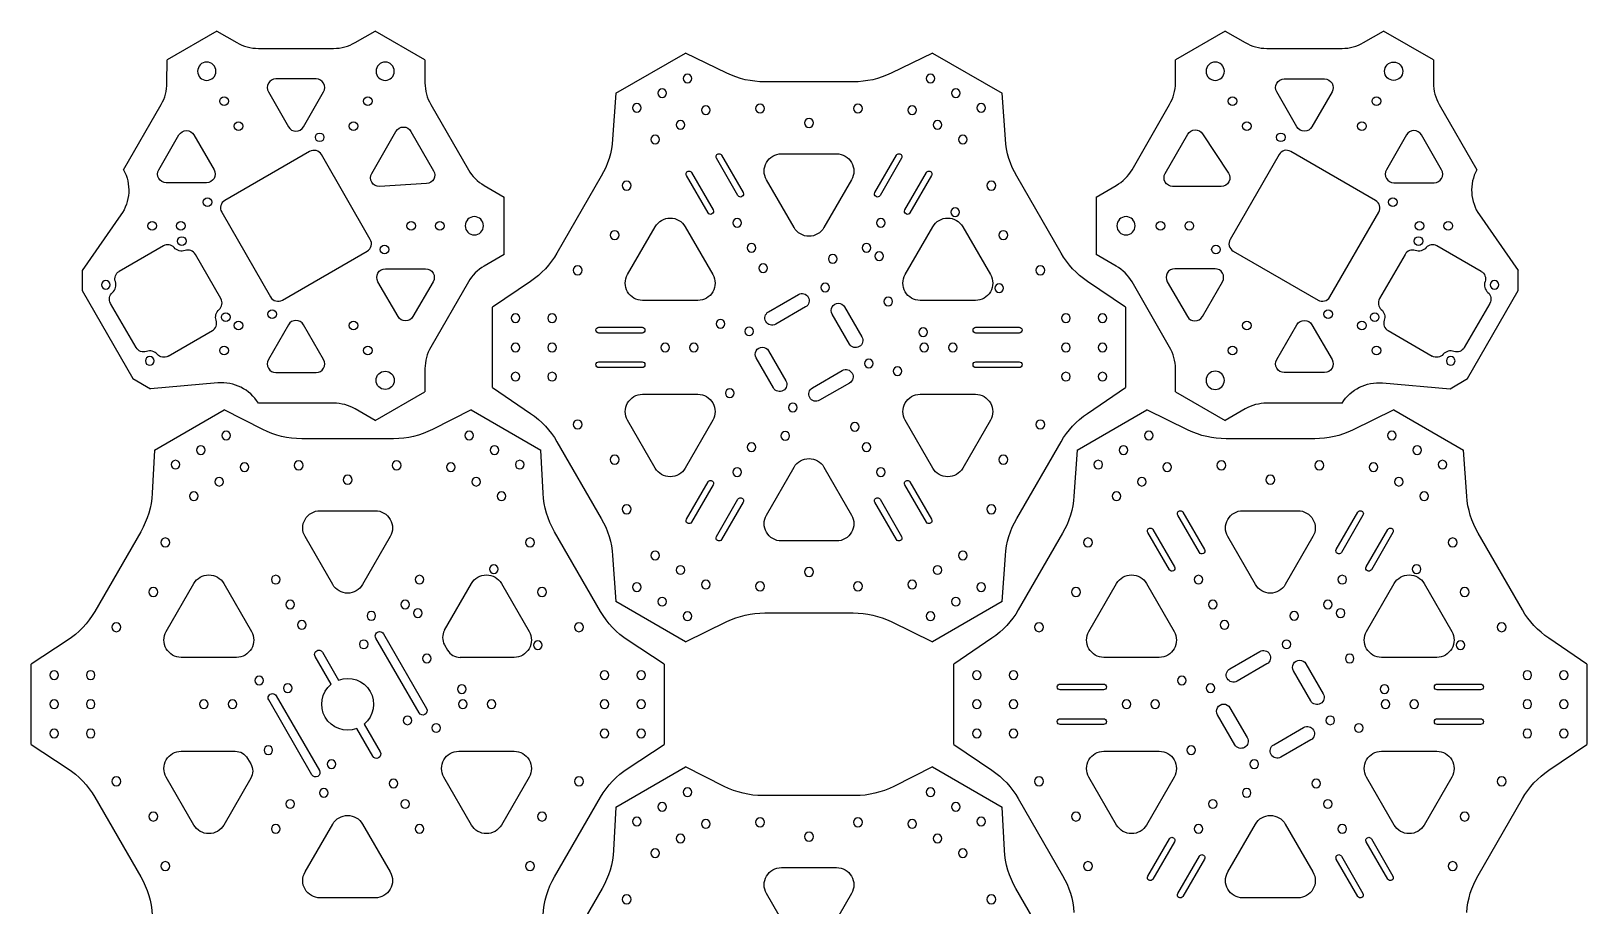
# Model space of a CAD drawing. Extents: x 8 to 603, y 6 to 603.
# Drawn here: x 35 to 576, y 299 to 603 of the extents above; entities that cross this region are included whole.
import ezdxf

# ---------------------------------------------------------------- set-up
doc = ezdxf.new("R2010")
doc.units = 0
doc.layers.add('1', color=7, linetype='CONTINUOUS')

msp = doc.modelspace()

# ---------------------------------------------------------------- linework, layer by layer
at = {"layer": '1', "color": 163, "linetype": 'CONTINUOUS'}
for p, q in [((99.917768, 603.25), (82.59726, 593.25)), ((99.917768, 603.25), (106.848637, 599.254621)), ((147.986899, 599.254621), (154.917768, 603.25)), ((172.238276, 593.25), (154.917768, 603.25)), ((450.376252, 603.25), (433.055744, 593.25)), ((450.376252, 603.25), (457.307121, 599.254621)), ((498.445383, 599.254621), (505.376252, 603.25)), ((522.69676, 593.25), (505.376252, 603.25)), ((114.339973, 597.25), (140.495563, 597.25)), ((238.607438, 581.645962), (262.804188, 595.615962)), ((277.197645, 588.62823), (262.804188, 595.615962)), ((348.607438, 595.615962), (334.213981, 588.62823)), ((348.607438, 595.615962), (372.804188, 581.645962)), ((464.798457, 597.25), (490.954047, 597.25)), ((82.591925, 585.250002), (82.59726, 593.25)), ((172.238276, 593.25), (172.24361, 585.250002)), ((433.05041, 585.250002), (433.055744, 593.25)), ((522.69676, 593.25), (522.702095, 585.250002)), ((134.417768, 586.618603), (120.417768, 586.618603)), ((321.111984, 585.615962), (290.299642, 585.615962)), ((470.876252, 586.618603), (484.876252, 586.618603)), ((117.819692, 582.118603), (124.819692, 569.994247)), ((130.015844, 569.994247), (137.015844, 582.118603)), ((238.607438, 581.645962), (237.462263, 565.686997)), ((373.949363, 565.686997), (372.804188, 581.645962)), ((475.278176, 569.994247), (468.278176, 582.118603)), ((487.474328, 582.118603), (480.474328, 569.994247)), ((67.504515, 555.108599), (80.58231, 577.760004)), ((174.253226, 577.760004), (187.331021, 555.108599)), ((417.962999, 555.108599), (431.040794, 577.760004)), ((524.71171, 577.760004), (537.789505, 555.108599)), ((153.723849, 553.806427), (162.167221, 568.430777)), ((167.363376, 568.430781), (175.252668, 554.766125)), ((79.750472, 555.056425), (86.750472, 567.180781)), ((91.946625, 567.180781), (98.946625, 555.056425)), ((429.487269, 553.806425), (437.376562, 567.471081)), ((442.480255, 567.620895), (451.477709, 553.956245)), ((513.347395, 567.180781), (506.347395, 555.056425)), ((525.543548, 555.056425), (518.543548, 567.180781)), ((132.1402, 561.439111), (102.695336, 544.439111)), ((153.238276, 530.896171), (136.238276, 560.341035)), ((281.02794, 546.111498), (273.52794, 559.101879)), ((275.287704, 560.117879), (282.787704, 547.127498)), ((296.098118, 560.615962), (315.313508, 560.615962)), ((328.623922, 547.127498), (336.123922, 560.117879)), ((337.883686, 559.101879), (330.383686, 546.111498)), ((469.055744, 560.341035), (452.055744, 530.896171)), ((502.598684, 544.439111), (473.15382, 561.439111)), ((233.519965, 552.8342), (218.113794, 526.14993)), ((270.607922, 540.095498), (263.107922, 553.085879)), ((264.867686, 554.101879), (272.367686, 541.111498)), ((300.509661, 534.974946), (290.901965, 551.615962)), ((320.509661, 551.615962), (310.901965, 534.974946)), ((339.04394, 541.111498), (346.54394, 554.101879)), ((348.303704, 553.085879), (340.803704, 540.095498)), ((393.297832, 526.14993), (377.891661, 552.8342)), ((96.348548, 550.556425), (82.348548, 550.556425)), ((172.830565, 550.27129), (156.497904, 549.311591)), ((192.812742, 549.623222), (199.738276, 545.618603)), ((405.555744, 545.618603), (412.481279, 549.623222)), ((448.972094, 549.306425), (432.085349, 549.306425)), ((508.945472, 550.556425), (522.945472, 550.556425)), ((199.738276, 525.618603), (199.738276, 545.618603)), ((405.555744, 545.618603), (405.555744, 525.618603)), ((66.593648, 539.395738), (53.09726, 520.093517)), ((101.59726, 540.341035), (118.59726, 510.896171)), ((242.663667, 518.671557), (252.271362, 535.312573)), ((262.663667, 535.312573), (272.271362, 518.671557)), ((339.140264, 518.671557), (348.747959, 535.312573)), ((359.140264, 535.312573), (368.747959, 518.671557)), ((486.69676, 510.896171), (503.69676, 540.341035)), ((538.700372, 539.395738), (552.19676, 520.093517)), ((81.350733, 528.651697), (65.985148, 519.780372)), ((101.326035, 510.31081), (92.45471, 525.676395)), ((122.695336, 509.798095), (152.1402, 526.798095)), ((199.738276, 525.618603), (192.812742, 521.613984)), ((412.481279, 521.613984), (405.555744, 525.618603)), ((453.15382, 526.798095), (482.598684, 509.798095)), ((512.83931, 525.676395), (503.967985, 510.31081)), ((539.308872, 519.780372), (523.943287, 528.651697)), ((53.09726, 520.093517), (53.09726, 513.082704)), ((158.486987, 520.680781), (172.486987, 520.680781)), ((446.807033, 520.680781), (432.807033, 520.680781)), ((552.19676, 513.082704), (552.19676, 520.093517)), ((162.888911, 504.056425), (155.888911, 516.180781)), ((175.085063, 516.180781), (168.085063, 504.056425)), ((187.331021, 516.128607), (174.253226, 493.477202)), ((208.954095, 516.309401), (195.705813, 507.338168)), ((415.705813, 507.338168), (402.457531, 516.309401)), ((431.040794, 493.477202), (417.962999, 516.128607)), ((430.208957, 516.180781), (437.208957, 504.056425)), ((442.405109, 504.056425), (449.405109, 516.180781)), ((53.09726, 513.082704), (70.740853, 482.523104)), ((71.881171, 493.31081), (63.009846, 508.676395)), ((267.07521, 509.671557), (247.85982, 509.671557)), ((291.634661, 505.740119), (302.026965, 511.740119)), ((363.551806, 509.671557), (344.336416, 509.671557)), ((542.284174, 508.676395), (533.412849, 493.31081)), ((534.553167, 482.523104), (552.19676, 513.082704)), ((195.705813, 479.398168), (195.705813, 507.338168)), ((304.526965, 507.409992), (294.134661, 501.409992)), ((319.747637, 494.547015), (313.747637, 504.93932)), ((318.077764, 507.43932), (324.077764, 497.047015)), ((415.705813, 507.338168), (415.705813, 479.398168)), ((82.985148, 490.335509), (98.350733, 499.206833)), ((124.819692, 501.242958), (117.819692, 489.118603)), ((137.015844, 489.118603), (130.015844, 501.242958)), ((232.689813, 500.400168), (247.689813, 500.400168)), ((247.689813, 498.368168), (232.689813, 498.368168)), ((363.721813, 500.400168), (378.721813, 500.400168)), ((378.721813, 498.368168), (363.721813, 498.368168)), ((468.278176, 489.118603), (475.278176, 501.242958)), ((480.474328, 501.242958), (487.474328, 489.118603)), ((506.943287, 499.206833), (522.308872, 490.335509)), ((291.663989, 492.18932), (297.663989, 481.797015)), ((232.689813, 488.368168), (247.689813, 488.368168)), ((293.333862, 479.297015), (287.333862, 489.68932)), ((363.721813, 488.368168), (378.721813, 488.368168)), ((70.740853, 482.523104), (76.812395, 479.017698)), ((120.417768, 484.618603), (134.417768, 484.618603)), ((172.24361, 485.987204), (172.238276, 477.987206)), ((247.689813, 486.336168), (232.689813, 486.336168)), ((306.884661, 479.326344), (317.276965, 485.326344)), ((378.721813, 486.336168), (363.721813, 486.336168)), ((433.055744, 477.987206), (433.05041, 485.987204)), ((484.876252, 484.618603), (470.876252, 484.618603)), ((528.481625, 479.017698), (534.553167, 482.523104)), ((100.276803, 481.054802), (76.812395, 479.017698)), ((154.917768, 467.987206), (172.238276, 477.987206)), ((195.705813, 479.398168), (208.954095, 470.426934)), ((247.85982, 477.064779), (267.07521, 477.064779)), ((319.776965, 480.996217), (309.384661, 474.996217)), ((344.336416, 477.064779), (363.551806, 477.064779)), ((402.457531, 470.426934), (415.705813, 479.398168)), ((433.055744, 477.987206), (450.376252, 467.987206)), ((505.017217, 481.054802), (528.481625, 479.017698)), ((78.27389, 457.657206), (102.47064, 471.627206)), ((115.855805, 464.856876), (102.47064, 471.627206)), ((140.495563, 473.987206), (114.339973, 473.987206)), ((154.917768, 467.987206), (147.986899, 471.982585)), ((188.27389, 471.627206), (174.888725, 464.856876)), ((188.27389, 471.627206), (212.47064, 457.657206)), ((398.940986, 457.657206), (423.137736, 471.627206)), ((437.531193, 464.639474), (423.137736, 471.627206)), ((457.307121, 471.982585), (450.376252, 467.987206)), ((490.954047, 473.987206), (464.798457, 473.987206)), ((508.940986, 471.627206), (494.547529, 464.639474)), ((508.940986, 471.627206), (533.137736, 457.657206)), ((252.271362, 451.423763), (242.663667, 468.064779)), ((272.271362, 468.064779), (262.663667, 451.423763)), ((348.747959, 451.423763), (339.140264, 468.064779)), ((368.747959, 468.064779), (359.140264, 451.423763)), ((161.348066, 461.627206), (129.396464, 461.627206)), ((218.113794, 460.586406), (233.519965, 433.902135)), ((377.891661, 433.902135), (393.297832, 460.586406)), ((481.445532, 461.627206), (450.63319, 461.627206)), ((78.27389, 457.657206), (77.444585, 442.680148)), ((213.299945, 442.680148), (212.47064, 457.657206)), ((398.940986, 457.657206), (397.795811, 441.69824)), ((534.282911, 441.69824), (533.137736, 457.657206)), ((290.901965, 435.120373), (300.509661, 451.76139)), ((310.901965, 451.76139), (320.509661, 435.120373)), ((263.107922, 433.650457), (270.607922, 446.640838)), ((272.367686, 445.624838), (264.867686, 432.634457)), ((346.54394, 432.634457), (339.04394, 445.624838)), ((340.803704, 446.640838), (348.303704, 433.650457)), ((273.52794, 427.634457), (281.02794, 440.624838)), ((282.787704, 439.608838), (275.287704, 426.618457)), ((336.123922, 426.618457), (328.623922, 439.608838)), ((330.383686, 440.624838), (337.883686, 427.634457)), ((135.76457, 436.627206), (154.97996, 436.627206)), ((441.361488, 422.122741), (433.861488, 435.113122)), ((435.621252, 436.129122), (443.121252, 423.138741)), ((456.431666, 436.627206), (475.647056, 436.627206)), ((488.95747, 423.138741), (496.45747, 436.129122)), ((498.217234, 435.113122), (490.717234, 422.122741)), ((73.471232, 429.338758), (57.495431, 401.667859)), ((140.176113, 410.986189), (130.568418, 427.627206)), ((160.176113, 427.627206), (150.568418, 410.986189)), ((233.249099, 401.667859), (217.273298, 429.338758)), ((393.853513, 428.845444), (378.447342, 402.161173)), ((430.94147, 416.106741), (423.44147, 429.097122)), ((425.201234, 430.113122), (432.701234, 417.122741)), ((460.843208, 410.986189), (451.235513, 427.627206)), ((480.843208, 427.627206), (471.235513, 410.986189)), ((499.377488, 417.122741), (506.877488, 430.113122)), ((508.637252, 429.097122), (501.137252, 416.106741)), ((553.63138, 402.161173), (538.225209, 428.845444)), ((315.313508, 426.120373), (296.098118, 426.120373)), ((237.462263, 421.049339), (238.607438, 405.090373)), ((372.804188, 405.090373), (373.949363, 421.049339)), ((82.330119, 394.6828), (91.937814, 411.323816)), ((102.330119, 411.323816), (111.937814, 394.6828)), ((179.033742, 395.076022), (188.414411, 411.323816)), ((198.806716, 411.323816), (208.414411, 394.6828)), ((402.997215, 394.6828), (412.60491, 411.323816)), ((422.997215, 411.323816), (432.60491, 394.6828)), ((499.473812, 394.6828), (509.081507, 411.323816)), ((519.473812, 411.323816), (529.081507, 394.6828)), ((262.804188, 391.120373), (238.607438, 405.090373)), ((290.299642, 401.120373), (321.111984, 401.120373)), ((372.804188, 405.090373), (348.607438, 391.120373)), ((262.804188, 391.120373), (277.197645, 398.108105)), ((334.213981, 398.108105), (348.607438, 391.120373)), ((47.928125, 391.556139), (35.372265, 383.349411)), ((170.192773, 366.38903), (155.192773, 392.369792)), ((157.790849, 393.869792), (172.790849, 367.88903)), ((179.033742, 390.076022), (180.126795, 388.1828)), ((255.372265, 383.349411), (242.816405, 391.556139)), ((369.287643, 392.320645), (356.039361, 383.349411)), ((576.039361, 383.349411), (562.791079, 392.320645)), ((106.741662, 385.6828), (87.526272, 385.6828)), ((139.636167, 376.314624), (134.073227, 385.949919)), ((136.671303, 387.449919), (142.234243, 377.814624)), ((203.218259, 385.6828), (184.456922, 385.6828)), ((427.408758, 385.6828), (408.193367, 385.6828)), ((451.968208, 381.751362), (462.360513, 387.751362)), ((523.885354, 385.6828), (504.669964, 385.6828)), ((35.372265, 355.409411), (35.372265, 383.349411)), ((255.372265, 383.349411), (255.372265, 355.409411)), ((356.039361, 355.409411), (356.039361, 383.349411)), ((464.860513, 383.421235), (454.468208, 377.421235)), ((480.081185, 370.558259), (474.081185, 380.950564)), ((478.411312, 383.450564), (484.411312, 373.058259)), ((576.039361, 383.349411), (576.039361, 355.409411)), ((393.023361, 376.411411), (408.023361, 376.411411)), ((408.023361, 374.379411), (393.023361, 374.379411)), ((524.055361, 376.411411), (539.055361, 376.411411)), ((539.055361, 374.379411), (524.055361, 374.379411)), ((132.953681, 344.88903), (117.953681, 370.869792)), ((120.551757, 372.369792), (135.551757, 346.38903)), ((451.997537, 368.200564), (457.997537, 357.808259)), ((151.108363, 362.444198), (156.671303, 352.808903)), ((393.023361, 364.379411), (408.023361, 364.379411)), ((408.023361, 362.347411), (393.023361, 362.347411)), ((453.66741, 355.308259), (447.66741, 365.700564)), ((524.055361, 364.379411), (539.055361, 364.379411)), ((539.055361, 362.347411), (524.055361, 362.347411)), ((154.073227, 351.308903), (148.510287, 360.944198)), ((467.218208, 355.337587), (477.610513, 361.337587)), ((480.110513, 357.00746), (469.718208, 351.00746)), ((35.372265, 355.409411), (47.928125, 347.202683)), ((87.526272, 353.076022), (106.287609, 353.076022)), ((184.002868, 353.076022), (203.218259, 353.076022)), ((242.816405, 347.202683), (255.372265, 355.409411)), ((356.039361, 355.409411), (369.287643, 346.438178)), ((408.193367, 353.076022), (427.408758, 353.076022)), ((504.669964, 353.076022), (523.885354, 353.076022)), ((562.791079, 346.438178), (576.039361, 355.409411)), ((110.617736, 350.576022), (111.710788, 348.6828)), ((238.607438, 333.668449), (262.804188, 347.638449)), ((276.189353, 340.868119), (262.804188, 347.638449)), ((348.607438, 347.638449), (335.222273, 340.868119)), ((348.607438, 347.638449), (372.804188, 333.668449)), ((91.937814, 327.435006), (82.330119, 344.076022)), ((111.710788, 343.6828), (102.330119, 327.435006)), ((188.414411, 327.435006), (178.806716, 344.076022)), ((208.414411, 344.076022), (198.806716, 327.435006)), ((412.60491, 327.435006), (402.997215, 344.076022)), ((432.60491, 344.076022), (422.997215, 327.435006)), ((509.081507, 327.435006), (499.473812, 344.076022)), ((529.081507, 344.076022), (519.473812, 327.435006)), ((57.495431, 337.090964), (73.471232, 309.420064)), ((217.273298, 309.420064), (233.249099, 337.090964)), ((321.681614, 337.638449), (289.730012, 337.638449)), ((378.447342, 336.597649), (393.853513, 309.913379)), ((538.225209, 309.913379), (553.63138, 336.597649)), ((238.607438, 333.668449), (237.778133, 318.691391)), ((373.633493, 318.691391), (372.804188, 333.668449)), ((130.568418, 311.131617), (140.176113, 327.772633)), ((150.568418, 327.772633), (160.176113, 311.131617)), ((451.235513, 311.131617), (460.843208, 327.772633)), ((471.235513, 327.772633), (480.843208, 311.131617)), ((423.44147, 309.6617), (430.94147, 322.652081)), ((432.701234, 321.636081), (425.201234, 308.6457)), ((506.877488, 308.6457), (499.377488, 321.636081)), ((501.137252, 322.652081), (508.637252, 309.6617)), ((433.861488, 303.6457), (441.361488, 316.636081)), ((443.121252, 315.620081), (435.621252, 302.6297)), ((496.45747, 302.6297), (488.95747, 315.620081)), ((490.717234, 316.636081), (498.217234, 303.6457)), ((296.098118, 312.638449), (315.313508, 312.638449)), ((233.80478, 305.350001), (217.828979, 277.679102)), ((300.509661, 286.997433), (290.901965, 303.638449)), ((320.509661, 303.638449), (310.901965, 286.997433)), ((393.582647, 277.679102), (377.606846, 305.350001)), ((154.97996, 302.131617), (135.76457, 302.131617)), ((475.647056, 302.131617), (456.431666, 302.131617))]:
    msp.add_line(p, q, dxfattribs=at)
at = {"layer": '1', "color": 163, "linetype": 'CONTINUOUS', "extrusion": (0, 0, -1)}
for centre, radius in [((-96.417768, 589.312178), 3.175), ((-158.417768, 589.312178), 3.175), ((-446.876252, 589.312178), 3.175), ((-263.504631, 586.782759), 1.5), ((-347.906995, 586.782759), 1.5), ((-254.705813, 581.702759), 1.5), ((-356.705813, 581.702759), 1.5), ((-245.906995, 576.622759), 1.5), ((-269.854631, 575.784236), 1.5), ((-288.705813, 576.368168), 1.55), ((-322.705813, 576.368168), 1.55), ((-341.556995, 575.784236), 1.5), ((-365.504631, 576.622759), 1.5), ((-261.055813, 570.704236), 1.5), ((-305.705813, 571.368168), 1.55), ((-350.355813, 570.704236), 1.5), ((-252.256995, 565.624236), 1.5), ((-359.154631, 565.624236), 1.5), ((-242.325704, 549.5906), 1.55), ((-369.085922, 549.5906), 1.55), ((-356.537528, 540.325055), 1.5), ((-189.417768, 535.618603), 3.175), ((-280.705813, 536.669438), 1.5), ((-330.705813, 536.669438), 1.5), ((-415.876252, 535.618603), 3.175), ((-238.155831, 532.368168), 1.55), ((-373.255794, 532.368168), 1.55), ((-285.705813, 528.009184), 1.5), ((-313.941385, 524.103739), 1.5), ((-325.705813, 528.009184), 1.5), ((-330.123753, 525.075055), 1.5), ((-225.325704, 520.145736), 1.55), ((-289.79591, 520.924927), 1.5), ((-386.085922, 520.145736), 1.55), ((-61.336053, 515.07549), 1.5), ((-311.2877, 514.200055), 1.5), ((-371.787528, 513.91128), 1.5), ((-543.957967, 515.07549), 1.5), ((-333.262573, 509.27807), 1.5), ((-203.705813, 503.528168), 1.5), ((-216.405813, 503.528168), 1.5), ((-274.970241, 501.603739), 1.5), ((-395.005813, 503.528168), 1.5), ((-407.705813, 503.528168), 1.5), ((-284.873926, 498.950055), 1.5), ((-345.373753, 498.66128), 1.5), ((-203.705813, 493.368168), 1.5), ((-216.405813, 493.368168), 1.5), ((-255.705813, 493.368168), 1.5), ((-265.705813, 493.368168), 1.5), ((-345.705813, 493.368168), 1.5), ((-355.705813, 493.368168), 1.5), ((-395.005813, 493.368168), 1.5), ((-407.705813, 493.368168), 1.5), ((-76.586053, 488.661715), 1.5), ((-326.5377, 487.78628), 1.5), ((-336.441385, 485.132596), 1.5), ((-528.707967, 488.661715), 1.5), ((-203.705813, 483.208168), 1.5), ((-216.405813, 483.208168), 1.5), ((-395.005813, 483.208168), 1.5), ((-407.705813, 483.208168), 1.5), ((-446.876252, 481.925028), 3.175), ((-278.149053, 477.458265), 1.5), ((-300.123926, 472.53628), 1.5), ((-225.325704, 466.5906), 1.55), ((-321.615716, 465.811408), 1.5), ((-386.085922, 466.5906), 1.55), ((-103.171083, 462.794002), 1.5), ((-187.573447, 462.794002), 1.5), ((-285.705813, 458.727152), 1.5), ((-297.470241, 462.632596), 1.5), ((-325.705813, 458.727152), 1.5), ((-423.838179, 462.794002), 1.5), ((-508.240543, 462.794002), 1.5), ((-94.372265, 457.714002), 1.5), ((-196.372265, 457.714002), 1.5), ((-238.155831, 454.368168), 1.55), ((-373.255794, 454.368168), 1.55), ((-415.039361, 457.714002), 1.5), ((-517.039361, 457.714002), 1.5), ((-85.573447, 452.634002), 1.5), ((-109.521083, 451.79548), 1.5), ((-128.372265, 452.379411), 1.55), ((-145.372265, 447.379411), 1.55), ((-162.372265, 452.379411), 1.55), ((-181.223447, 451.79548), 1.5), ((-205.171083, 452.634002), 1.5), ((-280.705813, 450.066898), 1.5), ((-330.705813, 450.066898), 1.5), ((-406.240543, 452.634002), 1.5), ((-430.188179, 451.79548), 1.5), ((-449.039361, 452.379411), 1.55), ((-466.039361, 447.379411), 1.55), ((-483.039361, 452.379411), 1.55), ((-501.890543, 451.79548), 1.5), ((-525.838179, 452.634002), 1.5), ((-100.722265, 446.71548), 1.5), ((-190.022265, 446.71548), 1.5), ((-421.389361, 446.71548), 1.5), ((-510.689361, 446.71548), 1.5), ((-91.923447, 441.63548), 1.5), ((-198.821083, 441.63548), 1.5), ((-242.325704, 437.145736), 1.55), ((-369.085922, 437.145736), 1.55), ((-412.590543, 441.63548), 1.5), ((-519.488179, 441.63548), 1.5), ((-81.992157, 425.601843), 1.55), ((-208.752374, 425.601843), 1.55), ((-402.659252, 425.601843), 1.55), ((-529.419469, 425.601843), 1.55), ((-252.256995, 421.112099), 1.5), ((-359.154631, 421.112099), 1.5), ((-196.20398, 416.336299), 1.5), ((-261.055813, 416.032099), 1.5), ((-305.705813, 415.368168), 1.55), ((-350.355813, 416.032099), 1.5), ((-516.871076, 416.336299), 1.5), ((-120.372265, 412.680681), 1.5), ((-170.372265, 412.680681), 1.5), ((-245.906995, 410.113577), 1.5), ((-269.854631, 410.952099), 1.5), ((-288.705813, 410.368168), 1.55), ((-322.705813, 410.368168), 1.55), ((-341.556995, 410.952099), 1.5), ((-365.504631, 410.113577), 1.5), ((-441.039361, 412.680681), 1.5), ((-491.039361, 412.680681), 1.5), ((-77.822284, 408.379411), 1.55), ((-125.372265, 404.020427), 1.5), ((-165.372265, 404.020427), 1.5), ((-212.922247, 408.379411), 1.55), ((-254.705813, 405.033577), 1.5), ((-356.705813, 405.033577), 1.5), ((-398.489379, 408.379411), 1.55), ((-446.039361, 404.020427), 1.5), ((-486.039361, 404.020427), 1.5), ((-533.589342, 408.379411), 1.55), ((-153.607837, 400.114983), 1.5), ((-169.790205, 401.086299), 1.5), ((-263.504631, 399.953577), 1.5), ((-347.906995, 399.953577), 1.5), ((-474.274932, 400.114983), 1.5), ((-490.457301, 401.086299), 1.5), ((-64.992157, 396.156979), 1.55), ((-129.462363, 396.936171), 1.5), ((-225.752374, 396.156979), 1.55), ((-385.659252, 396.156979), 1.55), ((-450.129458, 396.936171), 1.5), ((-546.419469, 396.156979), 1.55), ((-150.954152, 390.211299), 1.5), ((-211.45398, 389.922524), 1.5), ((-471.621248, 390.211299), 1.5), ((-532.121076, 389.922524), 1.5), ((-172.929025, 385.289314), 1.5), ((-493.596121, 385.289314), 1.5), ((-43.372265, 379.539411), 1.5), ((-56.072265, 379.539411), 1.5), ((-114.636694, 377.614983), 1.5), ((-234.672265, 379.539411), 1.5), ((-247.372265, 379.539411), 1.5), ((-364.039361, 379.539411), 1.5), ((-376.739361, 379.539411), 1.5), ((-435.303789, 377.614983), 1.5), ((-555.339361, 379.539411), 1.5), ((-568.039361, 379.539411), 1.5), ((-124.540378, 374.961299), 1.5), ((-185.040205, 374.672524), 1.5), ((-445.207473, 374.961299), 1.5), ((-505.707301, 374.672524), 1.5), ((-43.372265, 369.379411), 1.5), ((-56.072265, 369.379411), 1.5), ((-95.372265, 369.379411), 1.5), ((-105.372265, 369.379411), 1.5), ((-185.372265, 369.379411), 1.5), ((-195.372265, 369.379411), 1.5), ((-234.672265, 369.379411), 1.5), ((-247.372265, 369.379411), 1.5), ((-364.039361, 369.379411), 1.5), ((-376.739361, 369.379411), 1.5), ((-416.039361, 369.379411), 1.5), ((-426.039361, 369.379411), 1.5), ((-506.039361, 369.379411), 1.5), ((-516.039361, 369.379411), 1.5), ((-555.339361, 369.379411), 1.5), ((-568.039361, 369.379411), 1.5), ((-166.204152, 363.797524), 1.5), ((-176.107837, 361.14384), 1.5), ((-486.871248, 363.797524), 1.5), ((-496.774932, 361.14384), 1.5), ((-43.372265, 359.219411), 1.5), ((-56.072265, 359.219411), 1.5), ((-234.672265, 359.219411), 1.5), ((-247.372265, 359.219411), 1.5), ((-364.039361, 359.219411), 1.5), ((-376.739361, 359.219411), 1.5), ((-555.339361, 359.219411), 1.5), ((-568.039361, 359.219411), 1.5), ((-117.815505, 353.469509), 1.5), ((-438.482601, 353.469509), 1.5), ((-139.790378, 348.547524), 1.5), ((-460.457473, 348.547524), 1.5), ((-64.992157, 342.601843), 1.55), ((-161.282168, 341.822652), 1.5), ((-225.752374, 342.601843), 1.55), ((-385.659252, 342.601843), 1.55), ((-481.949263, 341.822652), 1.5), ((-546.419469, 342.601843), 1.55), ((-125.372265, 334.738395), 1.5), ((-137.136694, 338.64384), 1.5), ((-165.372265, 334.738395), 1.5), ((-254.705813, 333.725246), 1.5), ((-263.504631, 338.805246), 1.5), ((-347.906995, 338.805246), 1.5), ((-356.705813, 333.725246), 1.5), ((-446.039361, 334.738395), 1.5), ((-457.803789, 338.64384), 1.5), ((-486.039361, 334.738395), 1.5), ((-77.822284, 330.379411), 1.55), ((-212.922247, 330.379411), 1.55), ((-245.906995, 328.645246), 1.5), ((-288.705813, 328.390655), 1.55), ((-322.705813, 328.390655), 1.55), ((-365.504631, 328.645246), 1.5), ((-398.489379, 330.379411), 1.55), ((-533.589342, 330.379411), 1.55), ((-120.372265, 326.078141), 1.5), ((-170.372265, 326.078141), 1.5), ((-269.854631, 327.806723), 1.5), ((-305.705813, 323.390655), 1.55), ((-341.556995, 327.806723), 1.5), ((-441.039361, 326.078141), 1.5), ((-491.039361, 326.078141), 1.5), ((-252.256995, 317.646723), 1.5), ((-261.055813, 322.726723), 1.5), ((-350.355813, 322.726723), 1.5), ((-359.154631, 317.646723), 1.5), ((-81.992157, 313.156979), 1.55), ((-208.752374, 313.156979), 1.55), ((-402.659252, 313.156979), 1.55), ((-529.419469, 313.156979), 1.55), ((-242.325704, 301.613086), 1.55), ((-369.085922, 301.613086), 1.55)]:
    msp.add_circle(centre, radius, dxfattribs=at)
at = {"layer": '1', "color": 163, "linetype": 'CONTINUOUS'}
for centre, radius in [((508.876252, 589.312178), 3.175), ((102.417768, 578.919873), 1.5), ((152.417768, 578.919873), 1.5), ((452.876252, 578.919873), 1.5), ((502.876252, 578.919873), 1.5), ((107.417768, 570.259619), 1.5), ((135.653339, 566.354174), 1.5), ((147.417768, 570.259619), 1.5), ((457.876252, 570.259619), 1.5), ((469.640681, 566.354174), 1.5), ((497.876252, 570.259619), 1.5), ((96.682196, 543.854174), 1.5), ((508.611824, 543.854174), 1.5), ((77.417768, 535.618603), 1.5), ((87.417768, 535.618603), 1.5), ((167.417768, 535.618603), 1.5), ((177.417768, 535.618603), 1.5), ((427.876252, 535.618603), 1.5), ((437.876252, 535.618603), 1.5), ((517.876252, 535.618603), 1.5), ((527.876252, 535.618603), 1.5), ((87.749828, 530.32549), 1.5), ((517.544192, 530.32549), 1.5), ((158.153339, 527.383031), 1.5), ((447.140681, 527.383031), 1.5), ((102.999828, 503.911715), 1.5), ((119.182196, 504.883031), 1.5), ((486.111824, 504.883031), 1.5), ((502.294192, 503.911715), 1.5), ((107.417768, 500.977587), 1.5), ((147.417768, 500.977587), 1.5), ((457.876252, 500.977587), 1.5), ((497.876252, 500.977587), 1.5), ((102.417768, 492.317333), 1.5), ((152.417768, 492.317333), 1.5), ((452.876252, 492.317333), 1.5), ((502.876252, 492.317333), 1.5), ((158.417768, 481.925028), 3.175)]:
    msp.add_circle(centre, radius, dxfattribs=at)
for centre, radius, start, end in [((114.339973, 612.25), 15, 240.038206, 270), ((140.495563, 612.25), 15, 270, 299.961794), ((464.798457, 612.25), 15, 240.038206, 270), ((490.954047, 612.25), 15, 270, 299.961794), ((67.591929, 585.260004), 15, 330, 359.961794), ((120.417768, 583.618603), 3, 90, 210), ((134.417768, 583.618603), 3, 330, 90), ((187.243607, 585.260004), 15, 180.038206, 210), ((418.050413, 585.260004), 15, 330, 359.961794), ((537.702091, 585.260004), 15, 180.038206, 210), ((127.417768, 571.494247), 3, 210, 330), ((515.945472, 565.680781), 3, 30, 150), ((133.6402, 558.841035), 3, 30, 120), ((471.65382, 558.841035), 3, 60, 150), ((200.321402, 562.608599), 15, 210, 239.961794), ((404.972618, 562.608599), 15, 300.038206, 330), ((508.945472, 553.556425), 3, 150, 270), ((522.945472, 553.556425), 3, 270, 30), ((550.993387, 547.99119), 15, 151.673595, 214.961794), ((104.195336, 541.841035), 3, 120, 210), ((501.098684, 541.841035), 3, 330, 60), ((150.6402, 529.396171), 3, 300, 30), ((454.65382, 529.396171), 3, 150, 240), ((82.850733, 526.053621), 3, 41.087489, 120), ((89.856634, 524.176395), 3, 30, 108.912511), ((515.437386, 524.176395), 3, 71.087489, 150), ((522.443287, 526.053621), 3, 60, 138.912511), ((200.321402, 508.628607), 15, 120.038206, 150), ((404.972618, 508.628607), 15, 30, 59.961794), ((432.807033, 517.680781), 3, 90, 210), ((446.807033, 517.680781), 3, 330, 90), ((61.336053, 515.07549), 3.5, 311.087489, 18.912511), ((543.957967, 515.07549), 3.5, 161.087489, 228.912511), ((98.727958, 508.81081), 3, 311.087489, 30), ((121.195336, 512.396171), 3, 210, 300), ((484.098684, 512.396171), 3, 240, 330), ((506.566062, 508.81081), 3, 150, 228.912511), ((439.807033, 505.556425), 3, 210, 330), ((96.850733, 501.804909), 3, 300, 18.912511), ((127.417768, 499.742958), 3, 30, 150), ((508.443287, 501.804909), 3, 161.087489, 240), ((76.586053, 488.661715), 3.5, 41.087489, 108.912511), ((187.243607, 485.977202), 15, 150, 179.961794), ((418.050413, 485.977202), 15, 0.038206, 30), ((528.707967, 488.661715), 3.5, 71.087489, 138.912511), ((120.417768, 487.618603), 3, 150, 270), ((134.417768, 487.618603), 3, 270, 30), ((101.574175, 466.111013), 15, 31.673595, 94.961794), ((140.495563, 458.987206), 15, 60.038206, 90), ((464.798457, 458.987206), 15, 90, 119.961794), ((183.36387, 392.576022), 5, 150, 210), ((184.456922, 390.6828), 5, 210, 270)]:
    msp.add_arc(centre, radius, start, end, dxfattribs=at)
at = {"layer": '1', "color": 163, "linetype": 'CONTINUOUS', "extrusion": (0, 0, -1)}
for centre, radius, start, end in [((-290.299642, 615.615962), 30, 270, 295.895634), ((-321.111984, 615.615962), 30, 244.104366, 270), ((-470.876252, 583.618603), 3, 330, 90), ((-484.876252, 583.618603), 3, 90, 210), ((-89.348548, 565.680781), 3, 30, 150), ((-164.765299, 566.930781), 3, 29.999915, 150), ((-439.974638, 565.971081), 3, 30, 146.637247), ((-477.876252, 571.494247), 3, 210, 330), ((-207.539203, 567.8342), 30, 184.104366, 210), ((-403.872423, 567.8342), 30, 330, 355.895634), ((-274.407822, 559.609879), 1.016, 330, 150), ((-296.098118, 554.615962), 6, 330, 90), ((-315.313508, 554.615962), 6, 90, 210), ((-337.003804, 559.609879), 1.016, 30, 210), ((-54.300633, 547.99119), 15, 151.673595, 214.961794), ((-82.348548, 553.556425), 3, 270, 30), ((-96.348548, 553.556425), 3, 150, 270), ((-156.321924, 552.306425), 3, 266.637104, 30.000049), ((-172.654592, 553.266125), 3, 150, 266.637247), ((-263.987804, 553.593879), 1.016, 330, 150), ((-347.423822, 553.593879), 1.016, 30, 210), ((-432.085345, 552.306425), 3, 269.999915, 30), ((-448.972096, 552.306425), 3, 146.637104, 270.000049), ((-281.907822, 546.619498), 1.016, 150, 330), ((-329.503804, 546.619498), 1.016, 210, 30), ((-271.487804, 540.603498), 1.016, 150, 330), ((-339.923822, 540.603498), 1.016, 210, 30), ((-257.467515, 532.312573), 6, 30, 150), ((-353.944111, 532.312573), 6, 30, 150), ((-305.705813, 537.974946), 6, 210, 330), ((-87.749828, 530.32549), 3.5, 251.087489, 318.912511), ((-192.133032, 541.14993), 30, 210, 235.895634), ((-419.278594, 541.14993), 30, 304.104366, 330), ((-517.544192, 530.32549), 3.5, 221.087489, 288.912511), ((-67.485148, 517.182296), 3, 341.087489, 60), ((-158.486987, 517.680781), 3, 330, 90), ((-172.486987, 517.680781), 3, 90, 210), ((-537.808872, 517.182296), 3, 120, 198.912511), ((-247.85982, 515.671557), 6, 270, 30), ((-267.07521, 515.671557), 6, 150, 270), ((-344.336416, 515.671557), 6, 270, 30), ((-363.551806, 515.671557), 6, 150, 270), ((-65.607923, 510.176395), 3, 330, 48.912511), ((-303.276965, 509.575055), 2.5, 60, 240), ((-315.9127, 506.18932), 2.5, 330, 150), ((-539.686098, 510.176395), 3, 131.087489, 210), ((-102.999828, 503.911715), 3.5, 341.087489, 48.912511), ((-165.486987, 505.556425), 3, 210, 330), ((-292.884661, 503.575055), 2.5, 240, 60), ((-502.294192, 503.911715), 3.5, 131.087489, 198.912511), ((-232.689813, 499.384168), 1.016, 270, 90), ((-247.689813, 499.384168), 1.016, 90, 270), ((-363.721813, 499.384168), 1.016, 270, 90), ((-378.721813, 499.384168), 1.016, 90, 270), ((-477.876252, 499.742958), 3, 30, 150), ((-74.479247, 494.81081), 3, 251.087489, 330), ((-289.498926, 490.93932), 2.5, 330, 150), ((-321.9127, 495.797015), 2.5, 150, 330), ((-530.814773, 494.81081), 3, 210, 288.912511), ((-81.485148, 492.933585), 3, 240, 318.912511), ((-232.689813, 487.352168), 1.016, 270, 90), ((-247.689813, 487.352168), 1.016, 90, 270), ((-363.721813, 487.352168), 1.016, 270, 90), ((-378.721813, 487.352168), 1.016, 90, 270), ((-470.876252, 487.618603), 3, 270, 30), ((-484.876252, 487.618603), 3, 150, 270), ((-523.808872, 492.933585), 3, 221.087489, 300), ((-295.498926, 480.547015), 2.5, 150, 330), ((-318.526965, 483.16128), 2.5, 60, 240), ((-503.719845, 466.111013), 15, 31.673595, 94.961794), ((-247.85982, 471.064779), 6, 330, 90), ((-267.07521, 471.064779), 6, 90, 210), ((-308.134661, 477.16128), 2.5, 240, 60), ((-344.336416, 471.064779), 6, 330, 90), ((-363.551806, 471.064779), 6, 90, 210), ((-192.133032, 445.586406), 30, 124.104366, 150), ((-419.278594, 445.586406), 30, 30, 55.895634), ((-129.396464, 491.627206), 30, 270, 296.830672), ((-161.348066, 491.627206), 30, 243.169328, 270), ((-450.63319, 491.627206), 30, 270, 295.895634), ((-481.445532, 491.627206), 30, 244.104366, 270), ((-305.705813, 448.76139), 6, 30, 150), ((-257.467515, 454.423763), 6, 210, 330), ((-353.944111, 454.423763), 6, 210, 330), ((-271.487804, 446.132838), 1.016, 30, 210), ((-339.923822, 446.132838), 1.016, 330, 150), ((-47.49047, 444.338758), 30, 183.169328, 210), ((-243.25406, 444.338758), 30, 330, 356.830672), ((-281.907822, 440.116838), 1.016, 30, 210), ((-329.503804, 440.116838), 1.016, 330, 150), ((-367.872751, 443.845444), 30, 184.104366, 210), ((-564.205971, 443.845444), 30, 330, 355.895634), ((-135.76457, 430.627206), 6, 330, 90), ((-154.97996, 430.627206), 6, 90, 210), ((-207.539203, 418.902135), 30, 150, 175.895634), ((-263.987804, 433.142457), 1.016, 210, 30), ((-296.098118, 432.120373), 6, 270, 30), ((-315.313508, 432.120373), 6, 150, 270), ((-347.423822, 433.142457), 1.016, 150, 330), ((-403.872423, 418.902135), 30, 4.104366, 30), ((-434.74137, 435.621122), 1.016, 330, 150), ((-456.431666, 430.627206), 6, 330, 90), ((-475.647056, 430.627206), 6, 90, 210), ((-497.337352, 435.621122), 1.016, 30, 210), ((-274.407822, 427.126457), 1.016, 210, 30), ((-337.003804, 427.126457), 1.016, 150, 330), ((-424.321352, 429.605122), 1.016, 330, 150), ((-507.75737, 429.605122), 1.016, 30, 210), ((-442.24137, 422.630741), 1.016, 150, 330), ((-489.837352, 422.630741), 1.016, 210, 30), ((-431.821352, 416.614741), 1.016, 150, 330), ((-500.25737, 416.614741), 1.016, 210, 30), ((-97.133967, 408.323816), 6, 30, 150), ((-145.372265, 413.986189), 6, 210, 330), ((-193.610563, 408.323816), 6, 30, 150), ((-417.801063, 408.323816), 6, 30, 150), ((-466.039361, 413.986189), 6, 210, 330), ((-514.277659, 408.323816), 6, 30, 150), ((-31.514669, 416.667859), 30, 210, 236.830672), ((-259.229861, 416.667859), 30, 303.169328, 330), ((-290.299642, 371.120373), 30, 64.104366, 90), ((-321.111984, 371.120373), 30, 90, 115.895634), ((-352.46658, 417.161173), 30, 210, 235.895634), ((-579.612142, 417.161173), 30, 304.104366, 330), ((-87.526272, 391.6828), 6, 270, 30), ((-106.741662, 391.6828), 6, 150, 270), ((-156.491811, 393.119792), 1.5, 330, 150), ((-203.218259, 391.6828), 6, 150, 270), ((-408.193367, 391.6828), 6, 270, 30), ((-427.408758, 391.6828), 6, 150, 270), ((-504.669964, 391.6828), 6, 270, 30), ((-523.885354, 391.6828), 6, 150, 270), ((-135.372265, 386.699919), 1.5, 330, 150), ((-463.610513, 385.586299), 2.5, 60, 240), ((-476.246248, 382.200564), 2.5, 330, 150), ((-145.372265, 369.379411), 9, 69.594068, 230.405932), ((-453.218208, 379.586299), 2.5, 240, 60), ((-119.252719, 371.619792), 1.5, 330, 150), ((-145.372265, 369.379411), 9, 249.594068, 50.405932), ((-393.023361, 375.395411), 1.016, 270, 90), ((-408.023361, 375.395411), 1.016, 90, 270), ((-524.055361, 375.395411), 1.016, 270, 90), ((-539.055361, 375.395411), 1.016, 90, 270), ((-171.491811, 367.13903), 1.5, 150, 330), ((-449.832473, 366.950564), 2.5, 330, 150), ((-482.246248, 371.808259), 2.5, 150, 330), ((-393.023361, 363.363411), 1.016, 270, 90), ((-408.023361, 363.363411), 1.016, 90, 270), ((-524.055361, 363.363411), 1.016, 270, 90), ((-539.055361, 363.363411), 1.016, 90, 270), ((-455.832473, 356.558259), 2.5, 150, 330), ((-478.860513, 359.172524), 2.5, 60, 240), ((-87.526272, 347.076022), 6, 330, 90), ((-106.287609, 348.076022), 5, 90, 150), ((-155.372265, 352.058903), 1.5, 150, 330), ((-184.002868, 347.076022), 6, 330, 90), ((-203.218259, 347.076022), 6, 90, 210), ((-408.193367, 347.076022), 6, 330, 90), ((-427.408758, 347.076022), 6, 90, 210), ((-468.468208, 353.172524), 2.5, 240, 60), ((-504.669964, 347.076022), 6, 330, 90), ((-523.885354, 347.076022), 6, 90, 210), ((-31.514669, 322.090964), 30, 123.169328, 150), ((-107.380661, 346.1828), 5, 150, 210), ((-134.252719, 345.63903), 1.5, 150, 330), ((-259.229861, 322.090964), 30, 30, 56.830672), ((-352.46658, 321.597649), 30, 124.104366, 150), ((-579.612142, 321.597649), 30, 30, 55.895634), ((-289.730012, 367.638449), 30, 270, 296.830672), ((-321.681614, 367.638449), 30, 243.169328, 270), ((-145.372265, 324.772633), 6, 30, 150), ((-466.039361, 324.772633), 6, 30, 150), ((-97.133967, 330.435006), 6, 210, 330), ((-193.610563, 330.435006), 6, 210, 330), ((-417.801063, 330.435006), 6, 210, 330), ((-514.277659, 330.435006), 6, 210, 330), ((-431.821352, 322.144081), 1.016, 30, 210), ((-500.25737, 322.144081), 1.016, 330, 150), ((-207.824018, 320.350001), 30, 183.169328, 210), ((-403.587608, 320.350001), 30, 330, 356.830672), ((-442.24137, 316.128081), 1.016, 30, 210), ((-489.837352, 316.128081), 1.016, 330, 150), ((-47.49047, 294.420064), 30, 150, 176.830672), ((-135.76457, 308.131617), 6, 270, 30), ((-154.97996, 308.131617), 6, 150, 270), ((-243.25406, 294.420064), 30, 3.169328, 30), ((-296.098118, 306.638449), 6, 330, 90), ((-315.313508, 306.638449), 6, 90, 210), ((-367.872751, 294.913379), 30, 150, 175.895634), ((-424.321352, 309.1537), 1.016, 210, 30), ((-456.431666, 308.131617), 6, 270, 30), ((-475.647056, 308.131617), 6, 150, 270), ((-507.75737, 309.1537), 1.016, 150, 330), ((-564.205971, 294.913379), 30, 4.104366, 30), ((-434.74137, 303.1377), 1.016, 210, 30), ((-497.337352, 303.1377), 1.016, 150, 330)]:
    msp.add_arc(centre, radius, start, end, dxfattribs=at)

doc.saveas('drawing.dxf')
